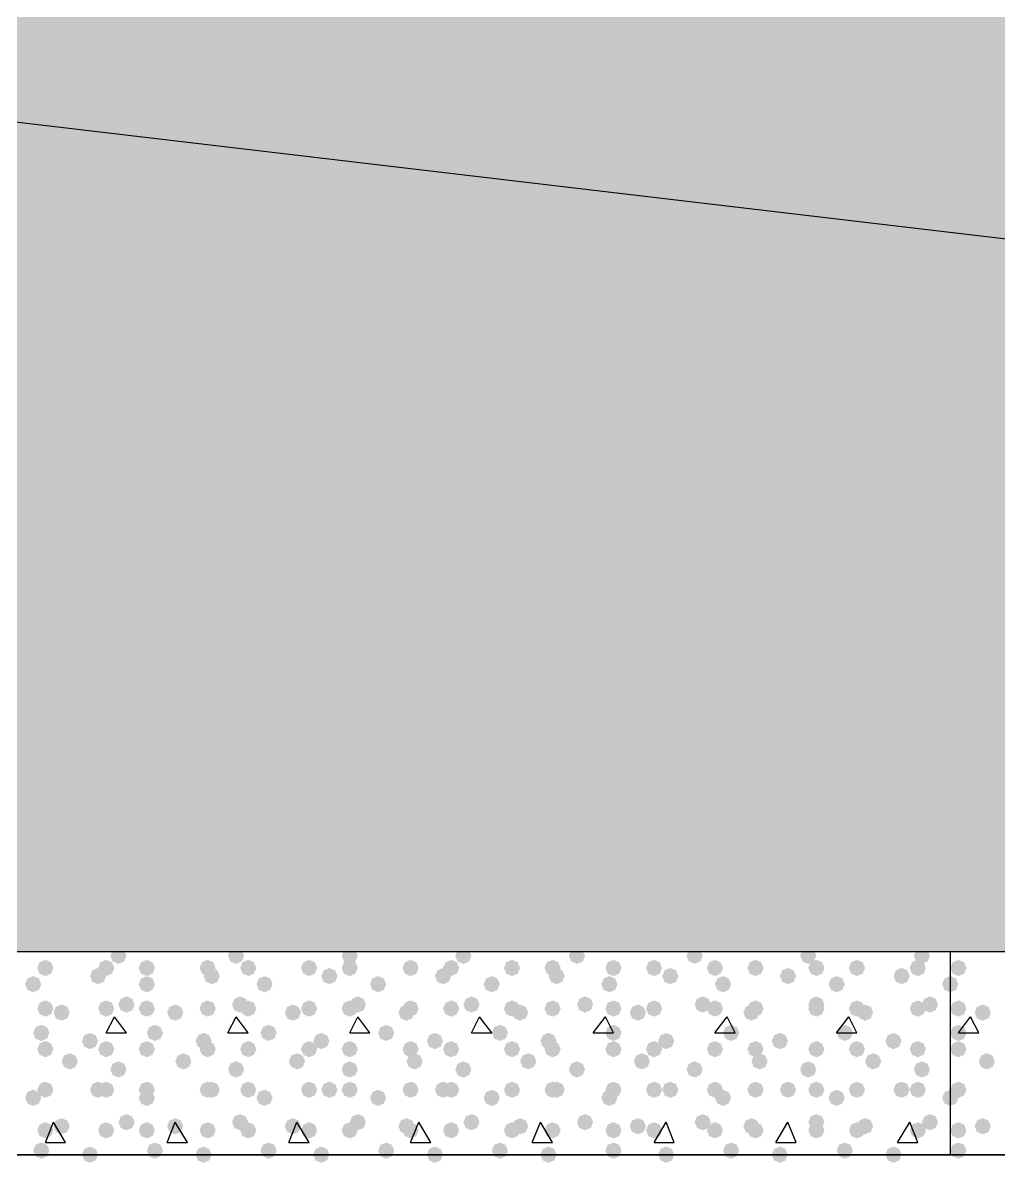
# Model space of a CAD drawing. Header units: millimetres. Extents: x 0 to 420, y 0 to 297.
# Drawn here: x 121.64 to 131.83, y 181.48 to 193.5 of the extents above; entities that cross this region are included whole.
import ezdxf

# ---------------------------------------------------------------- set-up
doc = ezdxf.new("R2010")
doc.units = ezdxf.units.MM
doc.layers.get('0').update_dxf_attribs({"linetype": 'CONTINUOUS'})

msp = doc.modelspace()

# ---------------------------------------------------------------- hatches: boundary and pattern name
at = {"true_color": 0x000008}
h = msp.add_hatch(color=0, dxfattribs=at)
h.paths.add_polyline_path([(194.902667, 202.861333), (33.528, 202.861333), (194.902667, 183.811333)], flags=0)
h.paths.add_polyline_path([(33.528, 202.861333), (194.902667, 183.811333), (33.528, 183.811333)], flags=0)
for points in [[(122.724333, 183.769), (122.699462, 183.709204), (122.639667, 183.684333), (122.579871, 183.709204), (122.555, 183.769), (122.579871, 183.828796), (122.639667, 183.853667), (122.699462, 183.828796)], [(123.952, 183.769), (123.927129, 183.709204), (123.867333, 183.684333), (123.807538, 183.709204), (123.782667, 183.769), (123.807537, 183.828796), (123.867333, 183.853667), (123.927129, 183.828796)], [(125.137333, 183.769), (125.112463, 183.709204), (125.052667, 183.684333), (124.992871, 183.709204), (124.968, 183.769), (124.992871, 183.828796), (125.052667, 183.853667), (125.112462, 183.828796)], [(126.322667, 183.769), (126.297796, 183.709204), (126.238, 183.684333), (126.178204, 183.709204), (126.153333, 183.769), (126.178204, 183.828796), (126.238, 183.853667), (126.297796, 183.828796)], [(127.508, 183.769), (127.483129, 183.709204), (127.423333, 183.684333), (127.363537, 183.709204), (127.338667, 183.769), (127.363537, 183.828796), (127.423333, 183.853667), (127.483129, 183.828796)], [(128.735667, 183.769), (128.710796, 183.709204), (128.651, 183.684333), (128.591204, 183.709204), (128.566333, 183.769), (128.591204, 183.828796), (128.651, 183.853667), (128.710796, 183.828796)], [(129.921, 183.769), (129.896129, 183.709204), (129.836333, 183.684333), (129.776537, 183.709204), (129.751667, 183.769), (129.776537, 183.828796), (129.836333, 183.853667), (129.896129, 183.828796)], [(131.106333, 183.769), (131.081462, 183.709204), (131.021667, 183.684333), (130.961871, 183.709204), (130.937, 183.769), (130.961871, 183.828796), (131.021667, 183.853667), (131.081462, 183.828796)], [(121.962333, 183.642), (121.937463, 183.582204), (121.877667, 183.557333), (121.817871, 183.582204), (121.793, 183.642), (121.817871, 183.701796), (121.877667, 183.726667), (121.937462, 183.701796)], [(122.597333, 183.642), (122.572463, 183.582204), (122.512667, 183.557333), (122.452871, 183.582204), (122.428, 183.642), (122.452871, 183.701796), (122.512667, 183.726667), (122.572462, 183.701796)], [(123.020667, 183.642), (122.995796, 183.582204), (122.936, 183.557333), (122.876204, 183.582204), (122.851333, 183.642), (122.876204, 183.701796), (122.936, 183.726667), (122.995796, 183.701796)], [(123.655667, 183.642), (123.630796, 183.582204), (123.571, 183.557333), (123.511204, 183.582204), (123.486333, 183.642), (123.511204, 183.701796), (123.571, 183.726667), (123.630796, 183.701796)], [(124.079, 183.642), (124.054129, 183.582204), (123.994333, 183.557333), (123.934538, 183.582204), (123.909667, 183.642), (123.934537, 183.701796), (123.994333, 183.726667), (124.054129, 183.701796)], [(124.714, 183.642), (124.689129, 183.582204), (124.629333, 183.557333), (124.569538, 183.582204), (124.544667, 183.642), (124.569537, 183.701796), (124.629333, 183.726667), (124.689129, 183.701796)], [(125.137333, 183.642), (125.112463, 183.582204), (125.052667, 183.557333), (124.992871, 183.582204), (124.968, 183.642), (124.992871, 183.701796), (125.052667, 183.726667), (125.112462, 183.701796)], [(125.772333, 183.642), (125.747463, 183.582204), (125.687667, 183.557333), (125.627871, 183.582204), (125.603, 183.642), (125.627871, 183.701796), (125.687667, 183.726667), (125.747462, 183.701796)], [(126.195667, 183.642), (126.170796, 183.582204), (126.111, 183.557333), (126.051204, 183.582204), (126.026333, 183.642), (126.051204, 183.701796), (126.111, 183.726667), (126.170796, 183.701796)], [(126.830667, 183.642), (126.805796, 183.582204), (126.746, 183.557333), (126.686204, 183.582204), (126.661333, 183.642), (126.686204, 183.701796), (126.746, 183.726667), (126.805796, 183.701796)], [(127.254, 183.642), (127.229129, 183.582204), (127.169333, 183.557333), (127.109538, 183.582204), (127.084667, 183.642), (127.109537, 183.701796), (127.169333, 183.726667), (127.229129, 183.701796)], [(127.889, 183.642), (127.864129, 183.582204), (127.804333, 183.557333), (127.744538, 183.582204), (127.719667, 183.642), (127.744537, 183.701796), (127.804333, 183.726667), (127.864129, 183.701796)], [(128.312333, 183.642), (128.287463, 183.582204), (128.227667, 183.557333), (128.167871, 183.582204), (128.143, 183.642), (128.167871, 183.701796), (128.227667, 183.726667), (128.287462, 183.701796)], [(128.947333, 183.642), (128.922463, 183.582204), (128.862667, 183.557333), (128.802871, 183.582204), (128.778, 183.642), (128.802871, 183.701796), (128.862667, 183.726667), (128.922462, 183.701796)], [(129.370667, 183.642), (129.345796, 183.582204), (129.286, 183.557333), (129.226204, 183.582204), (129.201333, 183.642), (129.226204, 183.701796), (129.286, 183.726667), (129.345796, 183.701796)], [(130.005667, 183.642), (129.980796, 183.582204), (129.921, 183.557333), (129.861204, 183.582204), (129.836333, 183.642), (129.861204, 183.701796), (129.921, 183.726667), (129.980796, 183.701796)], [(130.429, 183.642), (130.404129, 183.582204), (130.344333, 183.557333), (130.284538, 183.582204), (130.259667, 183.642), (130.284537, 183.701796), (130.344333, 183.726667), (130.404129, 183.701796)], [(131.064, 183.642), (131.039129, 183.582204), (130.979333, 183.557333), (130.919538, 183.582204), (130.894667, 183.642), (130.919537, 183.701796), (130.979333, 183.726667), (131.039129, 183.701796)], [(122.512667, 183.557333), (122.487796, 183.497537), (122.428, 183.472667), (122.368204, 183.497537), (122.343333, 183.557333), (122.368204, 183.617129), (122.428, 183.642), (122.487796, 183.617129)], [(123.698, 183.557333), (123.673129, 183.497537), (123.613333, 183.472667), (123.553537, 183.497537), (123.528667, 183.557333), (123.553537, 183.617129), (123.613333, 183.642), (123.673129, 183.617129)], [(124.925667, 183.557333), (124.900796, 183.497537), (124.841, 183.472667), (124.781204, 183.497537), (124.756333, 183.557333), (124.781204, 183.617129), (124.841, 183.642), (124.900796, 183.617129)], [(126.111, 183.557333), (126.086129, 183.497537), (126.026333, 183.472667), (125.966537, 183.497537), (125.941667, 183.557333), (125.966537, 183.617129), (126.026333, 183.642), (126.086129, 183.617129)], [(127.296333, 183.557333), (127.271463, 183.497537), (127.211667, 183.472667), (127.151871, 183.497537), (127.127, 183.557333), (127.151871, 183.617129), (127.211667, 183.642), (127.271462, 183.617129)], [(128.481667, 183.557333), (128.456796, 183.497537), (128.397, 183.472667), (128.337204, 183.497537), (128.312333, 183.557333), (128.337204, 183.617129), (128.397, 183.642), (128.456796, 183.617129)], [(129.709333, 183.557333), (129.684463, 183.497537), (129.624667, 183.472667), (129.564871, 183.497537), (129.54, 183.557333), (129.564871, 183.617129), (129.624667, 183.642), (129.684462, 183.617129)], [(130.894667, 183.557333), (130.869796, 183.497537), (130.81, 183.472667), (130.750204, 183.497537), (130.725333, 183.557333), (130.750204, 183.617129), (130.81, 183.642), (130.869796, 183.617129)], [(121.835333, 183.472667), (121.810463, 183.412871), (121.750667, 183.388), (121.690871, 183.412871), (121.666, 183.472667), (121.690871, 183.532462), (121.750667, 183.557333), (121.810462, 183.532463)], [(123.020667, 183.472667), (122.995796, 183.412871), (122.936, 183.388), (122.876204, 183.412871), (122.851333, 183.472667), (122.876204, 183.532462), (122.936, 183.557333), (122.995796, 183.532463)], [(124.248333, 183.472667), (124.223463, 183.412871), (124.163667, 183.388), (124.103871, 183.412871), (124.079, 183.472667), (124.103871, 183.532462), (124.163667, 183.557333), (124.223462, 183.532463)], [(125.433667, 183.472667), (125.408796, 183.412871), (125.349, 183.388), (125.289204, 183.412871), (125.264333, 183.472667), (125.289204, 183.532462), (125.349, 183.557333), (125.408796, 183.532463)], [(126.619, 183.472667), (126.594129, 183.412871), (126.534333, 183.388), (126.474538, 183.412871), (126.449667, 183.472667), (126.474537, 183.532462), (126.534333, 183.557333), (126.594129, 183.532463)], [(127.846667, 183.472667), (127.821796, 183.412871), (127.762, 183.388), (127.702204, 183.412871), (127.677333, 183.472667), (127.702204, 183.532462), (127.762, 183.557333), (127.821796, 183.532463)], [(129.032, 183.472667), (129.007129, 183.412871), (128.947333, 183.388), (128.887538, 183.412871), (128.862667, 183.472667), (128.887537, 183.532462), (128.947333, 183.557333), (129.007129, 183.532463)], [(130.217333, 183.472667), (130.192463, 183.412871), (130.132667, 183.388), (130.072871, 183.412871), (130.048, 183.472667), (130.072871, 183.532462), (130.132667, 183.557333), (130.192462, 183.532463)], [(122.809, 183.261), (122.784129, 183.201204), (122.724333, 183.176333), (122.664538, 183.201204), (122.639667, 183.261), (122.664537, 183.320796), (122.724333, 183.345667), (122.784129, 183.320796)], [(123.994333, 183.261), (123.969462, 183.201204), (123.909667, 183.176333), (123.849871, 183.201204), (123.825, 183.261), (123.849871, 183.320796), (123.909667, 183.345667), (123.969462, 183.320796)], [(125.222, 183.261), (125.197129, 183.201204), (125.137333, 183.176333), (125.077538, 183.201204), (125.052667, 183.261), (125.077537, 183.320796), (125.137333, 183.345667), (125.197129, 183.320796)], [(126.407333, 183.261), (126.382463, 183.201204), (126.322667, 183.176333), (126.262871, 183.201204), (126.238, 183.261), (126.262871, 183.320796), (126.322667, 183.345667), (126.382462, 183.320796)], [(127.592667, 183.261), (127.567796, 183.201204), (127.508, 183.176333), (127.448204, 183.201204), (127.423333, 183.261), (127.448204, 183.320796), (127.508, 183.345667), (127.567796, 183.320796)], [(128.820333, 183.261), (128.795463, 183.201204), (128.735667, 183.176333), (128.675871, 183.201204), (128.651, 183.261), (128.675871, 183.320796), (128.735667, 183.345667), (128.795462, 183.320796)], [(130.005667, 183.261), (129.980796, 183.201204), (129.921, 183.176333), (129.861204, 183.201204), (129.836333, 183.261), (129.861204, 183.320796), (129.921, 183.345667), (129.980796, 183.320796)], [(131.191, 183.261), (131.166129, 183.201204), (131.106333, 183.176333), (131.046537, 183.201204), (131.021667, 183.261), (131.046537, 183.320796), (131.106333, 183.345667), (131.166129, 183.320796)], [(121.962333, 183.218667), (121.937463, 183.158871), (121.877667, 183.134), (121.817871, 183.158871), (121.793, 183.218667), (121.817871, 183.278462), (121.877667, 183.303333), (121.937462, 183.278463)], [(122.131667, 183.176333), (122.106796, 183.116537), (122.047, 183.091667), (121.987204, 183.116537), (121.962333, 183.176333), (121.987204, 183.236129), (122.047, 183.261), (122.106796, 183.236129)], [(122.597333, 183.218667), (122.572463, 183.158871), (122.512667, 183.134), (122.452871, 183.158871), (122.428, 183.218667), (122.452871, 183.278462), (122.512667, 183.303333), (122.572462, 183.278463)], [(123.020667, 183.218667), (122.995796, 183.158871), (122.936, 183.134), (122.876204, 183.158871), (122.851333, 183.218667), (122.876204, 183.278462), (122.936, 183.303333), (122.995796, 183.278463)], [(123.317, 183.176333), (123.292129, 183.116537), (123.232333, 183.091667), (123.172538, 183.116537), (123.147667, 183.176333), (123.172537, 183.236129), (123.232333, 183.261), (123.292129, 183.236129)], [(123.655667, 183.218667), (123.630796, 183.158871), (123.571, 183.134), (123.511204, 183.158871), (123.486333, 183.218667), (123.511204, 183.278462), (123.571, 183.303333), (123.630796, 183.278463)], [(124.079, 183.218667), (124.054129, 183.158871), (123.994333, 183.134), (123.934538, 183.158871), (123.909667, 183.218667), (123.934537, 183.278462), (123.994333, 183.303333), (124.054129, 183.278463)], [(124.544667, 183.176333), (124.519796, 183.116537), (124.46, 183.091667), (124.400204, 183.116537), (124.375333, 183.176333), (124.400204, 183.236129), (124.46, 183.261), (124.519796, 183.236129)], [(124.714, 183.218667), (124.689129, 183.158871), (124.629333, 183.134), (124.569538, 183.158871), (124.544667, 183.218667), (124.569537, 183.278462), (124.629333, 183.303333), (124.689129, 183.278463)], [(125.137333, 183.218667), (125.112463, 183.158871), (125.052667, 183.134), (124.992871, 183.158871), (124.968, 183.218667), (124.992871, 183.278462), (125.052667, 183.303333), (125.112462, 183.278463)], [(125.73, 183.176333), (125.705129, 183.116537), (125.645333, 183.091667), (125.585538, 183.116537), (125.560667, 183.176333), (125.585537, 183.236129), (125.645333, 183.261), (125.705129, 183.236129)], [(125.772333, 183.218667), (125.747463, 183.158871), (125.687667, 183.134), (125.627871, 183.158871), (125.603, 183.218667), (125.627871, 183.278462), (125.687667, 183.303333), (125.747462, 183.278463)], [(126.195667, 183.218667), (126.170796, 183.158871), (126.111, 183.134), (126.051204, 183.158871), (126.026333, 183.218667), (126.051204, 183.278462), (126.111, 183.303333), (126.170796, 183.278463)], [(126.830667, 183.218667), (126.805796, 183.158871), (126.746, 183.134), (126.686204, 183.158871), (126.661333, 183.218667), (126.686204, 183.278462), (126.746, 183.303333), (126.805796, 183.278463)], [(126.915333, 183.176333), (126.890463, 183.116537), (126.830667, 183.091667), (126.770871, 183.116537), (126.746, 183.176333), (126.770871, 183.236129), (126.830667, 183.261), (126.890462, 183.236129)], [(127.254, 183.218667), (127.229129, 183.158871), (127.169333, 183.134), (127.109538, 183.158871), (127.084667, 183.218667), (127.109537, 183.278462), (127.169333, 183.303333), (127.229129, 183.278463)], [(127.889, 183.218667), (127.864129, 183.158871), (127.804333, 183.134), (127.744538, 183.158871), (127.719667, 183.218667), (127.744537, 183.278462), (127.804333, 183.303333), (127.864129, 183.278463)], [(128.143, 183.176333), (128.118129, 183.116537), (128.058333, 183.091667), (127.998538, 183.116537), (127.973667, 183.176333), (127.998537, 183.236129), (128.058333, 183.261), (128.118129, 183.236129)], [(128.312333, 183.218667), (128.287463, 183.158871), (128.227667, 183.134), (128.167871, 183.158871), (128.143, 183.218667), (128.167871, 183.278462), (128.227667, 183.303333), (128.287462, 183.278463)], [(128.947333, 183.218667), (128.922463, 183.158871), (128.862667, 183.134), (128.802871, 183.158871), (128.778, 183.218667), (128.802871, 183.278462), (128.862667, 183.303333), (128.922462, 183.278463)], [(129.328333, 183.176333), (129.303463, 183.116537), (129.243667, 183.091667), (129.183871, 183.116537), (129.159, 183.176333), (129.183871, 183.236129), (129.243667, 183.261), (129.303462, 183.236129)], [(129.370667, 183.218667), (129.345796, 183.158871), (129.286, 183.134), (129.226204, 183.158871), (129.201333, 183.218667), (129.226204, 183.278462), (129.286, 183.303333), (129.345796, 183.278463)], [(130.005667, 183.218667), (129.980796, 183.158871), (129.921, 183.134), (129.861204, 183.158871), (129.836333, 183.218667), (129.861204, 183.278462), (129.921, 183.303333), (129.980796, 183.278463)], [(130.429, 183.218667), (130.404129, 183.158871), (130.344333, 183.134), (130.284538, 183.158871), (130.259667, 183.218667), (130.284537, 183.278462), (130.344333, 183.303333), (130.404129, 183.278463)], [(130.513667, 183.176333), (130.488796, 183.116537), (130.429, 183.091667), (130.369204, 183.116537), (130.344333, 183.176333), (130.369204, 183.236129), (130.429, 183.261), (130.488796, 183.236129)], [(131.064, 183.218667), (131.039129, 183.158871), (130.979333, 183.134), (130.919538, 183.158871), (130.894667, 183.218667), (130.919537, 183.278462), (130.979333, 183.303333), (131.039129, 183.278463)], [(121.92, 182.964667), (121.895129, 182.904871), (121.835333, 182.88), (121.775538, 182.904871), (121.750667, 182.964667), (121.775537, 183.024462), (121.835333, 183.049333), (121.895129, 183.024463)], [(123.105333, 182.964667), (123.080463, 182.904871), (123.020667, 182.88), (122.960871, 182.904871), (122.936, 182.964667), (122.960871, 183.024462), (123.020667, 183.049333), (123.080462, 183.024463)], [(124.290667, 182.964667), (124.265796, 182.904871), (124.206, 182.88), (124.146204, 182.904871), (124.121333, 182.964667), (124.146204, 183.024462), (124.206, 183.049333), (124.265796, 183.024463)], [(125.518333, 182.964667), (125.493463, 182.904871), (125.433667, 182.88), (125.373871, 182.904871), (125.349, 182.964667), (125.373871, 183.024462), (125.433667, 183.049333), (125.493462, 183.024463)], [(126.703667, 182.964667), (126.678796, 182.904871), (126.619, 182.88), (126.559204, 182.904871), (126.534333, 182.964667), (126.559204, 183.024462), (126.619, 183.049333), (126.678796, 183.024463)], [(127.889, 182.964667), (127.864129, 182.904871), (127.804333, 182.88), (127.744538, 182.904871), (127.719667, 182.964667), (127.744537, 183.024462), (127.804333, 183.049333), (127.864129, 183.024463)], [(129.116667, 182.964667), (129.091796, 182.904871), (129.032, 182.88), (128.972204, 182.904871), (128.947333, 182.964667), (128.972204, 183.024462), (129.032, 183.049333), (129.091796, 183.024463)], [(130.302, 182.964667), (130.277129, 182.904871), (130.217333, 182.88), (130.157538, 182.904871), (130.132667, 182.964667), (130.157537, 183.024462), (130.217333, 183.049333), (130.277129, 183.024463)], [(121.962333, 182.795333), (121.937463, 182.735537), (121.877667, 182.710667), (121.817871, 182.735537), (121.793, 182.795333), (121.817871, 182.855129), (121.877667, 182.88), (121.937462, 182.855129)], [(122.428, 182.88), (122.403129, 182.820204), (122.343333, 182.795333), (122.283537, 182.820204), (122.258667, 182.88), (122.283537, 182.939796), (122.343333, 182.964667), (122.403129, 182.939796)], [(122.597333, 182.795333), (122.572463, 182.735537), (122.512667, 182.710667), (122.452871, 182.735537), (122.428, 182.795333), (122.452871, 182.855129), (122.512667, 182.88), (122.572462, 182.855129)], [(123.020667, 182.795333), (122.995796, 182.735537), (122.936, 182.710667), (122.876204, 182.735537), (122.851333, 182.795333), (122.876204, 182.855129), (122.936, 182.88), (122.995796, 182.855129)], [(123.613333, 182.88), (123.588463, 182.820204), (123.528667, 182.795333), (123.468871, 182.820204), (123.444, 182.88), (123.468871, 182.939796), (123.528667, 182.964667), (123.588462, 182.939796)], [(123.655667, 182.795333), (123.630796, 182.735537), (123.571, 182.710667), (123.511204, 182.735537), (123.486333, 182.795333), (123.511204, 182.855129), (123.571, 182.88), (123.630796, 182.855129)], [(124.079, 182.795333), (124.054129, 182.735537), (123.994333, 182.710667), (123.934538, 182.735537), (123.909667, 182.795333), (123.934537, 182.855129), (123.994333, 182.88), (124.054129, 182.855129)], [(124.714, 182.795333), (124.689129, 182.735537), (124.629333, 182.710667), (124.569538, 182.735537), (124.544667, 182.795333), (124.569537, 182.855129), (124.629333, 182.88), (124.689129, 182.855129)], [(124.841, 182.88), (124.816129, 182.820204), (124.756333, 182.795333), (124.696537, 182.820204), (124.671667, 182.88), (124.696537, 182.939796), (124.756333, 182.964667), (124.816129, 182.939796)], [(125.137333, 182.795333), (125.112463, 182.735537), (125.052667, 182.710667), (124.992871, 182.735537), (124.968, 182.795333), (124.992871, 182.855129), (125.052667, 182.88), (125.112462, 182.855129)], [(125.772333, 182.795333), (125.747463, 182.735537), (125.687667, 182.710667), (125.627871, 182.735537), (125.603, 182.795333), (125.627871, 182.855129), (125.687667, 182.88), (125.747462, 182.855129)], [(126.026333, 182.88), (126.001462, 182.820204), (125.941667, 182.795333), (125.881871, 182.820204), (125.857, 182.88), (125.881871, 182.939796), (125.941667, 182.964667), (126.001462, 182.939796)], [(126.195667, 182.795333), (126.170796, 182.735537), (126.111, 182.710667), (126.051204, 182.735537), (126.026333, 182.795333), (126.051204, 182.855129), (126.111, 182.88), (126.170796, 182.855129)], [(126.830667, 182.795333), (126.805796, 182.735537), (126.746, 182.710667), (126.686204, 182.735537), (126.661333, 182.795333), (126.686204, 182.855129), (126.746, 182.88), (126.805796, 182.855129)], [(127.211667, 182.88), (127.186796, 182.820204), (127.127, 182.795333), (127.067204, 182.820204), (127.042333, 182.88), (127.067204, 182.939796), (127.127, 182.964667), (127.186796, 182.939796)], [(127.254, 182.795333), (127.229129, 182.735537), (127.169333, 182.710667), (127.109538, 182.735537), (127.084667, 182.795333), (127.109537, 182.855129), (127.169333, 182.88), (127.229129, 182.855129)], [(127.889, 182.795333), (127.864129, 182.735537), (127.804333, 182.710667), (127.744538, 182.735537), (127.719667, 182.795333), (127.744537, 182.855129), (127.804333, 182.88), (127.864129, 182.855129)], [(128.312333, 182.795333), (128.287463, 182.735537), (128.227667, 182.710667), (128.167871, 182.735537), (128.143, 182.795333), (128.167871, 182.855129), (128.227667, 182.88), (128.287462, 182.855129)], [(128.439333, 182.88), (128.414462, 182.820204), (128.354667, 182.795333), (128.294871, 182.820204), (128.27, 182.88), (128.294871, 182.939796), (128.354667, 182.964667), (128.414462, 182.939796)], [(128.947333, 182.795333), (128.922463, 182.735537), (128.862667, 182.710667), (128.802871, 182.735537), (128.778, 182.795333), (128.802871, 182.855129), (128.862667, 182.88), (128.922462, 182.855129)], [(129.370667, 182.795333), (129.345796, 182.735537), (129.286, 182.710667), (129.226204, 182.735537), (129.201333, 182.795333), (129.226204, 182.855129), (129.286, 182.88), (129.345796, 182.855129)], [(129.624667, 182.88), (129.599796, 182.820204), (129.54, 182.795333), (129.480204, 182.820204), (129.455333, 182.88), (129.480204, 182.939796), (129.54, 182.964667), (129.599796, 182.939796)], [(130.005667, 182.795333), (129.980796, 182.735537), (129.921, 182.710667), (129.861204, 182.735537), (129.836333, 182.795333), (129.861204, 182.855129), (129.921, 182.88), (129.980796, 182.855129)], [(130.429, 182.795333), (130.404129, 182.735537), (130.344333, 182.710667), (130.284538, 182.735537), (130.259667, 182.795333), (130.284537, 182.855129), (130.344333, 182.88), (130.404129, 182.855129)], [(130.81, 182.88), (130.785129, 182.820204), (130.725333, 182.795333), (130.665538, 182.820204), (130.640667, 182.88), (130.665537, 182.939796), (130.725333, 182.964667), (130.785129, 182.939796)], [(131.064, 182.795333), (131.039129, 182.735537), (130.979333, 182.710667), (130.919538, 182.735537), (130.894667, 182.795333), (130.919537, 182.855129), (130.979333, 182.88), (131.039129, 182.855129)], [(122.216333, 182.668333), (122.191463, 182.608537), (122.131667, 182.583667), (122.071871, 182.608537), (122.047, 182.668333), (122.071871, 182.728129), (122.131667, 182.753), (122.191462, 182.728129)], [(123.401667, 182.668333), (123.376796, 182.608537), (123.317, 182.583667), (123.257204, 182.608537), (123.232333, 182.668333), (123.257204, 182.728129), (123.317, 182.753), (123.376796, 182.728129)], [(124.587, 182.668333), (124.562129, 182.608537), (124.502333, 182.583667), (124.442538, 182.608537), (124.417667, 182.668333), (124.442537, 182.728129), (124.502333, 182.753), (124.562129, 182.728129)], [(125.814667, 182.668333), (125.789796, 182.608537), (125.73, 182.583667), (125.670204, 182.608537), (125.645333, 182.668333), (125.670204, 182.728129), (125.73, 182.753), (125.789796, 182.728129)], [(127, 182.668333), (126.975129, 182.608537), (126.915333, 182.583667), (126.855538, 182.608537), (126.830667, 182.668333), (126.855537, 182.728129), (126.915333, 182.753), (126.975129, 182.728129)], [(128.185333, 182.668333), (128.160463, 182.608537), (128.100667, 182.583667), (128.040871, 182.608537), (128.016, 182.668333), (128.040871, 182.728129), (128.100667, 182.753), (128.160462, 182.728129)], [(129.413, 182.668333), (129.388129, 182.608537), (129.328333, 182.583667), (129.268537, 182.608537), (129.243667, 182.668333), (129.268537, 182.728129), (129.328333, 182.753), (129.388129, 182.728129)], [(130.598333, 182.668333), (130.573463, 182.608537), (130.513667, 182.583667), (130.453871, 182.608537), (130.429, 182.668333), (130.453871, 182.728129), (130.513667, 182.753), (130.573462, 182.728129)], [(122.724333, 182.583667), (122.699462, 182.523871), (122.639667, 182.499), (122.579871, 182.523871), (122.555, 182.583667), (122.579871, 182.643462), (122.639667, 182.668333), (122.699462, 182.643463)], [(123.952, 182.583667), (123.927129, 182.523871), (123.867333, 182.499), (123.807538, 182.523871), (123.782667, 182.583667), (123.807537, 182.643462), (123.867333, 182.668333), (123.927129, 182.643463)], [(125.137333, 182.583667), (125.112463, 182.523871), (125.052667, 182.499), (124.992871, 182.523871), (124.968, 182.583667), (124.992871, 182.643462), (125.052667, 182.668333), (125.112462, 182.643463)], [(126.322667, 182.583667), (126.297796, 182.523871), (126.238, 182.499), (126.178204, 182.523871), (126.153333, 182.583667), (126.178204, 182.643462), (126.238, 182.668333), (126.297796, 182.643463)], [(127.508, 182.583667), (127.483129, 182.523871), (127.423333, 182.499), (127.363537, 182.523871), (127.338667, 182.583667), (127.363537, 182.643462), (127.423333, 182.668333), (127.483129, 182.643463)], [(128.735667, 182.583667), (128.710796, 182.523871), (128.651, 182.499), (128.591204, 182.523871), (128.566333, 182.583667), (128.591204, 182.643462), (128.651, 182.668333), (128.710796, 182.643463)], [(129.921, 182.583667), (129.896129, 182.523871), (129.836333, 182.499), (129.776537, 182.523871), (129.751667, 182.583667), (129.776537, 182.643462), (129.836333, 182.668333), (129.896129, 182.643463)], [(131.106333, 182.583667), (131.081462, 182.523871), (131.021667, 182.499), (130.961871, 182.523871), (130.937, 182.583667), (130.961871, 182.643462), (131.021667, 182.668333), (131.081462, 182.643463)], [(121.962333, 182.372), (121.937463, 182.312204), (121.877667, 182.287333), (121.817871, 182.312204), (121.793, 182.372), (121.817871, 182.431796), (121.877667, 182.456667), (121.937462, 182.431796)], [(122.512667, 182.372), (122.487796, 182.312204), (122.428, 182.287333), (122.368204, 182.312204), (122.343333, 182.372), (122.368204, 182.431796), (122.428, 182.456667), (122.487796, 182.431796)], [(122.597333, 182.372), (122.572463, 182.312204), (122.512667, 182.287333), (122.452871, 182.312204), (122.428, 182.372), (122.452871, 182.431796), (122.512667, 182.456667), (122.572462, 182.431796)], [(123.020667, 182.372), (122.995796, 182.312204), (122.936, 182.287333), (122.876204, 182.312204), (122.851333, 182.372), (122.876204, 182.431796), (122.936, 182.456667), (122.995796, 182.431796)], [(123.655667, 182.372), (123.630796, 182.312204), (123.571, 182.287333), (123.511204, 182.312204), (123.486333, 182.372), (123.511204, 182.431796), (123.571, 182.456667), (123.630796, 182.431796)], [(123.698, 182.372), (123.673129, 182.312204), (123.613333, 182.287333), (123.553537, 182.312204), (123.528667, 182.372), (123.553537, 182.431796), (123.613333, 182.456667), (123.673129, 182.431796)], [(124.079, 182.372), (124.054129, 182.312204), (123.994333, 182.287333), (123.934538, 182.312204), (123.909667, 182.372), (123.934537, 182.431796), (123.994333, 182.456667), (124.054129, 182.431796)], [(124.714, 182.372), (124.689129, 182.312204), (124.629333, 182.287333), (124.569538, 182.312204), (124.544667, 182.372), (124.569537, 182.431796), (124.629333, 182.456667), (124.689129, 182.431796)], [(124.925667, 182.372), (124.900796, 182.312204), (124.841, 182.287333), (124.781204, 182.312204), (124.756333, 182.372), (124.781204, 182.431796), (124.841, 182.456667), (124.900796, 182.431796)], [(125.137333, 182.372), (125.112463, 182.312204), (125.052667, 182.287333), (124.992871, 182.312204), (124.968, 182.372), (124.992871, 182.431796), (125.052667, 182.456667), (125.112462, 182.431796)], [(125.772333, 182.372), (125.747463, 182.312204), (125.687667, 182.287333), (125.627871, 182.312204), (125.603, 182.372), (125.627871, 182.431796), (125.687667, 182.456667), (125.747462, 182.431796)], [(126.111, 182.372), (126.086129, 182.312204), (126.026333, 182.287333), (125.966537, 182.312204), (125.941667, 182.372), (125.966537, 182.431796), (126.026333, 182.456667), (126.086129, 182.431796)], [(126.195667, 182.372), (126.170796, 182.312204), (126.111, 182.287333), (126.051204, 182.312204), (126.026333, 182.372), (126.051204, 182.431796), (126.111, 182.456667), (126.170796, 182.431796)], [(126.830667, 182.372), (126.805796, 182.312204), (126.746, 182.287333), (126.686204, 182.312204), (126.661333, 182.372), (126.686204, 182.431796), (126.746, 182.456667), (126.805796, 182.431796)], [(127.254, 182.372), (127.229129, 182.312204), (127.169333, 182.287333), (127.109538, 182.312204), (127.084667, 182.372), (127.109537, 182.431796), (127.169333, 182.456667), (127.229129, 182.431796)], [(127.296333, 182.372), (127.271463, 182.312204), (127.211667, 182.287333), (127.151871, 182.312204), (127.127, 182.372), (127.151871, 182.431796), (127.211667, 182.456667), (127.271462, 182.431796)], [(127.889, 182.372), (127.864129, 182.312204), (127.804333, 182.287333), (127.744538, 182.312204), (127.719667, 182.372), (127.744537, 182.431796), (127.804333, 182.456667), (127.864129, 182.431796)], [(128.312333, 182.372), (128.287463, 182.312204), (128.227667, 182.287333), (128.167871, 182.312204), (128.143, 182.372), (128.167871, 182.431796), (128.227667, 182.456667), (128.287462, 182.431796)], [(128.481667, 182.372), (128.456796, 182.312204), (128.397, 182.287333), (128.337204, 182.312204), (128.312333, 182.372), (128.337204, 182.431796), (128.397, 182.456667), (128.456796, 182.431796)], [(128.947333, 182.372), (128.922463, 182.312204), (128.862667, 182.287333), (128.802871, 182.312204), (128.778, 182.372), (128.802871, 182.431796), (128.862667, 182.456667), (128.922462, 182.431796)], [(129.370667, 182.372), (129.345796, 182.312204), (129.286, 182.287333), (129.226204, 182.312204), (129.201333, 182.372), (129.226204, 182.431796), (129.286, 182.456667), (129.345796, 182.431796)], [(129.709333, 182.372), (129.684463, 182.312204), (129.624667, 182.287333), (129.564871, 182.312204), (129.54, 182.372), (129.564871, 182.431796), (129.624667, 182.456667), (129.684462, 182.431796)], [(130.005667, 182.372), (129.980796, 182.312204), (129.921, 182.287333), (129.861204, 182.312204), (129.836333, 182.372), (129.861204, 182.431796), (129.921, 182.456667), (129.980796, 182.431796)], [(130.429, 182.372), (130.404129, 182.312204), (130.344333, 182.287333), (130.284538, 182.312204), (130.259667, 182.372), (130.284537, 182.431796), (130.344333, 182.456667), (130.404129, 182.431796)], [(130.894667, 182.372), (130.869796, 182.312204), (130.81, 182.287333), (130.750204, 182.312204), (130.725333, 182.372), (130.750204, 182.431796), (130.81, 182.456667), (130.869796, 182.431796)], [(131.064, 182.372), (131.039129, 182.312204), (130.979333, 182.287333), (130.919538, 182.312204), (130.894667, 182.372), (130.919537, 182.431796), (130.979333, 182.456667), (131.039129, 182.431796)], [(121.835333, 182.287333), (121.810463, 182.227537), (121.750667, 182.202667), (121.690871, 182.227537), (121.666, 182.287333), (121.690871, 182.347129), (121.750667, 182.372), (121.810462, 182.347129)], [(123.020667, 182.287333), (122.995796, 182.227537), (122.936, 182.202667), (122.876204, 182.227537), (122.851333, 182.287333), (122.876204, 182.347129), (122.936, 182.372), (122.995796, 182.347129)], [(124.248333, 182.287333), (124.223463, 182.227537), (124.163667, 182.202667), (124.103871, 182.227537), (124.079, 182.287333), (124.103871, 182.347129), (124.163667, 182.372), (124.223462, 182.347129)], [(125.433667, 182.287333), (125.408796, 182.227537), (125.349, 182.202667), (125.289204, 182.227537), (125.264333, 182.287333), (125.289204, 182.347129), (125.349, 182.372), (125.408796, 182.347129)], [(126.619, 182.287333), (126.594129, 182.227537), (126.534333, 182.202667), (126.474538, 182.227537), (126.449667, 182.287333), (126.474537, 182.347129), (126.534333, 182.372), (126.594129, 182.347129)], [(127.846667, 182.287333), (127.821796, 182.227537), (127.762, 182.202667), (127.702204, 182.227537), (127.677333, 182.287333), (127.702204, 182.347129), (127.762, 182.372), (127.821796, 182.347129)], [(129.032, 182.287333), (129.007129, 182.227537), (128.947333, 182.202667), (128.887538, 182.227537), (128.862667, 182.287333), (128.887537, 182.347129), (128.947333, 182.372), (129.007129, 182.347129)], [(130.217333, 182.287333), (130.192463, 182.227537), (130.132667, 182.202667), (130.072871, 182.227537), (130.048, 182.287333), (130.072871, 182.347129), (130.132667, 182.372), (130.192462, 182.347129)], [(121.962333, 181.948667), (121.937463, 181.888871), (121.877667, 181.864), (121.817871, 181.888871), (121.793, 181.948667), (121.817871, 182.008462), (121.877667, 182.033333), (121.937462, 182.008463)], [(122.131667, 181.991), (122.106796, 181.931204), (122.047, 181.906333), (121.987204, 181.931204), (121.962333, 181.991), (121.987204, 182.050796), (122.047, 182.075667), (122.106796, 182.050796)], [(122.597333, 181.948667), (122.572463, 181.888871), (122.512667, 181.864), (122.452871, 181.888871), (122.428, 181.948667), (122.452871, 182.008462), (122.512667, 182.033333), (122.572462, 182.008463)], [(122.809, 182.033333), (122.784129, 181.973537), (122.724333, 181.948667), (122.664538, 181.973537), (122.639667, 182.033333), (122.664537, 182.093129), (122.724333, 182.118), (122.784129, 182.093129)], [(123.020667, 181.948667), (122.995796, 181.888871), (122.936, 181.864), (122.876204, 181.888871), (122.851333, 181.948667), (122.876204, 182.008462), (122.936, 182.033333), (122.995796, 182.008463)], [(123.317, 181.991), (123.292129, 181.931204), (123.232333, 181.906333), (123.172538, 181.931204), (123.147667, 181.991), (123.172537, 182.050796), (123.232333, 182.075667), (123.292129, 182.050796)], [(123.655667, 181.948667), (123.630796, 181.888871), (123.571, 181.864), (123.511204, 181.888871), (123.486333, 181.948667), (123.511204, 182.008462), (123.571, 182.033333), (123.630796, 182.008463)], [(123.994333, 182.033333), (123.969462, 181.973537), (123.909667, 181.948667), (123.849871, 181.973537), (123.825, 182.033333), (123.849871, 182.093129), (123.909667, 182.118), (123.969462, 182.093129)], [(124.079, 181.948667), (124.054129, 181.888871), (123.994333, 181.864), (123.934538, 181.888871), (123.909667, 181.948667), (123.934537, 182.008462), (123.994333, 182.033333), (124.054129, 182.008463)], [(124.544667, 181.991), (124.519796, 181.931204), (124.46, 181.906333), (124.400204, 181.931204), (124.375333, 181.991), (124.400204, 182.050796), (124.46, 182.075667), (124.519796, 182.050796)], [(124.714, 181.948667), (124.689129, 181.888871), (124.629333, 181.864), (124.569538, 181.888871), (124.544667, 181.948667), (124.569537, 182.008462), (124.629333, 182.033333), (124.689129, 182.008463)], [(125.137333, 181.948667), (125.112463, 181.888871), (125.052667, 181.864), (124.992871, 181.888871), (124.968, 181.948667), (124.992871, 182.008462), (125.052667, 182.033333), (125.112462, 182.008463)], [(125.222, 182.033333), (125.197129, 181.973537), (125.137333, 181.948667), (125.077538, 181.973537), (125.052667, 182.033333), (125.077537, 182.093129), (125.137333, 182.118), (125.197129, 182.093129)], [(125.73, 181.991), (125.705129, 181.931204), (125.645333, 181.906333), (125.585538, 181.931204), (125.560667, 181.991), (125.585537, 182.050796), (125.645333, 182.075667), (125.705129, 182.050796)], [(125.772333, 181.948667), (125.747463, 181.888871), (125.687667, 181.864), (125.627871, 181.888871), (125.603, 181.948667), (125.627871, 182.008462), (125.687667, 182.033333), (125.747462, 182.008463)], [(126.195667, 181.948667), (126.170796, 181.888871), (126.111, 181.864), (126.051204, 181.888871), (126.026333, 181.948667), (126.051204, 182.008462), (126.111, 182.033333), (126.170796, 182.008463)], [(126.407333, 182.033333), (126.382463, 181.973537), (126.322667, 181.948667), (126.262871, 181.973537), (126.238, 182.033333), (126.262871, 182.093129), (126.322667, 182.118), (126.382462, 182.093129)], [(126.830667, 181.948667), (126.805796, 181.888871), (126.746, 181.864), (126.686204, 181.888871), (126.661333, 181.948667), (126.686204, 182.008462), (126.746, 182.033333), (126.805796, 182.008463)], [(126.915333, 181.991), (126.890463, 181.931204), (126.830667, 181.906333), (126.770871, 181.931204), (126.746, 181.991), (126.770871, 182.050796), (126.830667, 182.075667), (126.890462, 182.050796)], [(127.254, 181.948667), (127.229129, 181.888871), (127.169333, 181.864), (127.109538, 181.888871), (127.084667, 181.948667), (127.109537, 182.008462), (127.169333, 182.033333), (127.229129, 182.008463)], [(127.592667, 182.033333), (127.567796, 181.973537), (127.508, 181.948667), (127.448204, 181.973537), (127.423333, 182.033333), (127.448204, 182.093129), (127.508, 182.118), (127.567796, 182.093129)], [(127.889, 181.948667), (127.864129, 181.888871), (127.804333, 181.864), (127.744538, 181.888871), (127.719667, 181.948667), (127.744537, 182.008462), (127.804333, 182.033333), (127.864129, 182.008463)], [(128.143, 181.991), (128.118129, 181.931204), (128.058333, 181.906333), (127.998538, 181.931204), (127.973667, 181.991), (127.998537, 182.050796), (128.058333, 182.075667), (128.118129, 182.050796)], [(128.312333, 181.948667), (128.287463, 181.888871), (128.227667, 181.864), (128.167871, 181.888871), (128.143, 181.948667), (128.167871, 182.008462), (128.227667, 182.033333), (128.287462, 182.008463)], [(128.820333, 182.033333), (128.795463, 181.973537), (128.735667, 181.948667), (128.675871, 181.973537), (128.651, 182.033333), (128.675871, 182.093129), (128.735667, 182.118), (128.795462, 182.093129)], [(128.947333, 181.948667), (128.922463, 181.888871), (128.862667, 181.864), (128.802871, 181.888871), (128.778, 181.948667), (128.802871, 182.008462), (128.862667, 182.033333), (128.922462, 182.008463)], [(129.328333, 181.991), (129.303463, 181.931204), (129.243667, 181.906333), (129.183871, 181.931204), (129.159, 181.991), (129.183871, 182.050796), (129.243667, 182.075667), (129.303462, 182.050796)], [(129.370667, 181.948667), (129.345796, 181.888871), (129.286, 181.864), (129.226204, 181.888871), (129.201333, 181.948667), (129.226204, 182.008462), (129.286, 182.033333), (129.345796, 182.008463)], [(130.005667, 182.033333), (129.980796, 181.973537), (129.921, 181.948667), (129.861204, 181.973537), (129.836333, 182.033333), (129.861204, 182.093129), (129.921, 182.118), (129.980796, 182.093129)], [(130.005667, 181.948667), (129.980796, 181.888871), (129.921, 181.864), (129.861204, 181.888871), (129.836333, 181.948667), (129.861204, 182.008462), (129.921, 182.033333), (129.980796, 182.008463)], [(130.429, 181.948667), (130.404129, 181.888871), (130.344333, 181.864), (130.284538, 181.888871), (130.259667, 181.948667), (130.284537, 182.008462), (130.344333, 182.033333), (130.404129, 182.008463)], [(130.513667, 181.991), (130.488796, 181.931204), (130.429, 181.906333), (130.369204, 181.931204), (130.344333, 181.991), (130.369204, 182.050796), (130.429, 182.075667), (130.488796, 182.050796)], [(131.064, 181.948667), (131.039129, 181.888871), (130.979333, 181.864), (130.919538, 181.888871), (130.894667, 181.948667), (130.919537, 182.008462), (130.979333, 182.033333), (131.039129, 182.008463)], [(131.191, 182.033333), (131.166129, 181.973537), (131.106333, 181.948667), (131.046537, 181.973537), (131.021667, 182.033333), (131.046537, 182.093129), (131.106333, 182.118), (131.166129, 182.093129)], [(121.92, 181.737), (121.895129, 181.677204), (121.835333, 181.652333), (121.775538, 181.677204), (121.750667, 181.737), (121.775537, 181.796796), (121.835333, 181.821667), (121.895129, 181.796796)], [(123.105333, 181.737), (123.080463, 181.677204), (123.020667, 181.652333), (122.960871, 181.677204), (122.936, 181.737), (122.960871, 181.796796), (123.020667, 181.821667), (123.080462, 181.796796)], [(124.290667, 181.737), (124.265796, 181.677204), (124.206, 181.652333), (124.146204, 181.677204), (124.121333, 181.737), (124.146204, 181.796796), (124.206, 181.821667), (124.265796, 181.796796)], [(125.518333, 181.737), (125.493463, 181.677204), (125.433667, 181.652333), (125.373871, 181.677204), (125.349, 181.737), (125.373871, 181.796796), (125.433667, 181.821667), (125.493462, 181.796796)], [(126.703667, 181.737), (126.678796, 181.677204), (126.619, 181.652333), (126.559204, 181.677204), (126.534333, 181.737), (126.559204, 181.796796), (126.619, 181.821667), (126.678796, 181.796796)], [(127.889, 181.737), (127.864129, 181.677204), (127.804333, 181.652333), (127.744538, 181.677204), (127.719667, 181.737), (127.744537, 181.796796), (127.804333, 181.821667), (127.864129, 181.796796)], [(129.116667, 181.737), (129.091796, 181.677204), (129.032, 181.652333), (128.972204, 181.677204), (128.947333, 181.737), (128.972204, 181.796796), (129.032, 181.821667), (129.091796, 181.796796)], [(130.302, 181.737), (130.277129, 181.677204), (130.217333, 181.652333), (130.157538, 181.677204), (130.132667, 181.737), (130.157537, 181.796796), (130.217333, 181.821667), (130.277129, 181.796796)], [(122.428, 181.694667), (122.403129, 181.634871), (122.343333, 181.61), (122.283537, 181.634871), (122.258667, 181.694667), (122.283537, 181.754462), (122.343333, 181.779333), (122.403129, 181.754463)], [(123.613333, 181.694667), (123.588463, 181.634871), (123.528667, 181.61), (123.468871, 181.634871), (123.444, 181.694667), (123.468871, 181.754462), (123.528667, 181.779333), (123.588462, 181.754463)], [(124.841, 181.694667), (124.816129, 181.634871), (124.756333, 181.61), (124.696537, 181.634871), (124.671667, 181.694667), (124.696537, 181.754462), (124.756333, 181.779333), (124.816129, 181.754463)], [(126.026333, 181.694667), (126.001462, 181.634871), (125.941667, 181.61), (125.881871, 181.634871), (125.857, 181.694667), (125.881871, 181.754462), (125.941667, 181.779333), (126.001462, 181.754463)], [(127.211667, 181.694667), (127.186796, 181.634871), (127.127, 181.61), (127.067204, 181.634871), (127.042333, 181.694667), (127.067204, 181.754462), (127.127, 181.779333), (127.186796, 181.754463)], [(128.439333, 181.694667), (128.414462, 181.634871), (128.354667, 181.61), (128.294871, 181.634871), (128.27, 181.694667), (128.294871, 181.754462), (128.354667, 181.779333), (128.414462, 181.754463)], [(129.624667, 181.694667), (129.599796, 181.634871), (129.54, 181.61), (129.480204, 181.634871), (129.455333, 181.694667), (129.480204, 181.754462), (129.54, 181.779333), (129.599796, 181.754463)], [(130.81, 181.694667), (130.785129, 181.634871), (130.725333, 181.61), (130.665538, 181.634871), (130.640667, 181.694667), (130.665537, 181.754462), (130.725333, 181.779333), (130.785129, 181.754463)]]:
    msp.add_hatch(color=0, dxfattribs=at).paths.add_polyline_path(points, flags=0)
at = {"true_color": 0x000007}
for points in [[(131.487333, 183.642), (131.462463, 183.582204), (131.402667, 183.557333), (131.342871, 183.582204), (131.318, 183.642), (131.342871, 183.701796), (131.402667, 183.726667), (131.462462, 183.701796)], [(131.402667, 183.472667), (131.377796, 183.412871), (131.318, 183.388), (131.258204, 183.412871), (131.233333, 183.472667), (131.258204, 183.532462), (131.318, 183.557333), (131.377796, 183.532463)], [(131.487333, 183.218667), (131.462463, 183.158871), (131.402667, 183.134), (131.342871, 183.158871), (131.318, 183.218667), (131.342871, 183.278462), (131.402667, 183.303333), (131.462462, 183.278463)], [(131.741333, 183.176333), (131.716463, 183.116537), (131.656667, 183.091667), (131.596871, 183.116537), (131.572, 183.176333), (131.596871, 183.236129), (131.656667, 183.261), (131.716462, 183.236129)], [(131.487333, 182.964667), (131.462463, 182.904871), (131.402667, 182.88), (131.342871, 182.904871), (131.318, 182.964667), (131.342871, 183.024462), (131.402667, 183.049333), (131.462462, 183.024463)], [(131.487333, 182.795333), (131.462463, 182.735537), (131.402667, 182.710667), (131.342871, 182.735537), (131.318, 182.795333), (131.342871, 182.855129), (131.402667, 182.88), (131.462462, 182.855129)], [(131.783667, 182.668333), (131.758796, 182.608537), (131.699, 182.583667), (131.639204, 182.608537), (131.614333, 182.668333), (131.639204, 182.728129), (131.699, 182.753), (131.758796, 182.728129)], [(131.487333, 182.372), (131.462463, 182.312204), (131.402667, 182.287333), (131.342871, 182.312204), (131.318, 182.372), (131.342871, 182.431796), (131.402667, 182.456667), (131.462462, 182.431796)], [(131.402667, 182.287333), (131.377796, 182.227537), (131.318, 182.202667), (131.258204, 182.227537), (131.233333, 182.287333), (131.258204, 182.347129), (131.318, 182.372), (131.377796, 182.347129)], [(131.487333, 181.948667), (131.462463, 181.888871), (131.402667, 181.864), (131.342871, 181.888871), (131.318, 181.948667), (131.342871, 182.008462), (131.402667, 182.033333), (131.462462, 182.008463)], [(131.741333, 181.991), (131.716463, 181.931204), (131.656667, 181.906333), (131.596871, 181.931204), (131.572, 181.991), (131.596871, 182.050796), (131.656667, 182.075667), (131.716462, 182.050796)], [(131.487333, 181.737), (131.462463, 181.677204), (131.402667, 181.652333), (131.342871, 181.677204), (131.318, 181.737), (131.342871, 181.796796), (131.402667, 181.821667), (131.462462, 181.796796)]]:
    msp.add_hatch(color=0, dxfattribs=at).paths.add_polyline_path(points, flags=0)

# ---------------------------------------------------------------- linework, layer by layer
at = {"color": 0, "true_color": 0x000007}
for points in [[(32.469667, 183.811333), (32.469667, 160.485667), (380.661333, 160.485667), (380.661333, 183.811333), (218.228333, 183.811333), (218.228333, 204.978), (194.902667, 204.978), (194.902667, 183.811333)], [(32.469667, 183.811333), (32.469667, 160.485667), (380.661333, 160.485667), (380.661333, 183.811333), (218.228333, 183.811333), (218.228333, 204.978), (194.902667, 204.978), (194.902667, 183.811333)], [(131.318, 183.811333), (131.318, 181.694667), (133.434667, 181.694667), (133.434667, 183.811333)]]:
    msp.add_lwpolyline(points, close=True, dxfattribs=at)
at = {"color": 0, "true_color": 0x000008}
for points in [[(194.902667, 202.861333), (33.528, 202.861333), (194.902667, 183.811333)], [(33.528, 202.861333), (194.902667, 183.811333), (33.528, 183.811333)]]:
    msp.add_lwpolyline(points, close=True, dxfattribs=at)
at = {"color": 0, "true_color": 0x0000fd}
msp.add_lwpolyline([(34.586333, 162.602333), (378.544667, 162.602333), (378.544667, 181.694667), (216.111667, 181.694667), (216.111667, 202.861333), (197.019333, 202.861333), (197.019333, 181.694667), (34.586333, 181.694667)], close=True, dxfattribs=at)
at = {"color": 0, "true_color": 0x000007}
for points in [[(131.318, 183.811333), (112.268, 183.811333)], [(131.402667, 182.964667), (131.529667, 183.134)], [(131.614333, 182.964667), (131.529667, 183.134)], [(131.402667, 182.964667), (131.614333, 182.964667)], [(112.268, 181.694667), (131.318, 181.694667)]]:
    msp.add_lwpolyline(points, dxfattribs=at)
at = {"color": 0, "true_color": 0x000008}
for points in [[(122.512667, 182.964667), (122.597333, 183.134)], [(122.724333, 182.964667), (122.597333, 183.134)], [(123.782667, 182.964667), (123.867333, 183.134)], [(123.994333, 182.964667), (123.867333, 183.134)], [(125.052667, 182.964667), (125.137333, 183.134)], [(125.264333, 182.964667), (125.137333, 183.134)], [(126.322667, 182.964667), (126.407333, 183.134)], [(126.534333, 182.964667), (126.407333, 183.134)], [(127.592667, 182.964667), (127.719667, 183.134)], [(127.804333, 182.964667), (127.719667, 183.134)], [(128.862667, 182.964667), (128.989667, 183.134)], [(129.074333, 182.964667), (128.989667, 183.134)], [(130.132667, 182.964667), (130.259667, 183.134)], [(130.344333, 182.964667), (130.259667, 183.134)], [(122.512667, 182.964667), (122.724333, 182.964667)], [(123.782667, 182.964667), (123.994333, 182.964667)], [(125.052667, 182.964667), (125.264333, 182.964667)], [(126.322667, 182.964667), (126.534333, 182.964667)], [(127.592667, 182.964667), (127.804333, 182.964667)], [(128.862667, 182.964667), (129.074333, 182.964667)], [(130.132667, 182.964667), (130.344333, 182.964667)], [(121.877667, 181.821667), (121.962333, 182.033333)], [(122.089333, 181.821667), (121.962333, 182.033333)], [(123.147667, 181.821667), (123.232333, 182.033333)], [(123.359333, 181.821667), (123.232333, 182.033333)], [(124.417667, 181.821667), (124.502333, 182.033333)], [(124.629333, 181.821667), (124.502333, 182.033333)], [(125.687667, 181.821667), (125.772333, 182.033333)], [(125.899333, 181.821667), (125.772333, 182.033333)], [(126.957667, 181.821667), (127.042333, 182.033333)], [(127.169333, 181.821667), (127.042333, 182.033333)], [(128.227667, 181.821667), (128.354667, 182.033333)], [(128.439333, 181.821667), (128.354667, 182.033333)], [(129.497667, 181.821667), (129.624667, 182.033333)], [(129.709333, 181.821667), (129.624667, 182.033333)], [(130.767667, 181.821667), (130.894667, 182.033333)], [(130.979333, 181.821667), (130.894667, 182.033333)], [(121.877667, 181.821667), (122.089333, 181.821667)], [(123.147667, 181.821667), (123.359333, 181.821667)], [(124.417667, 181.821667), (124.629333, 181.821667)], [(125.687667, 181.821667), (125.899333, 181.821667)], [(126.957667, 181.821667), (127.169333, 181.821667)], [(128.227667, 181.821667), (128.439333, 181.821667)], [(129.497667, 181.821667), (129.709333, 181.821667)], [(130.767667, 181.821667), (130.979333, 181.821667)]]:
    msp.add_lwpolyline(points, dxfattribs=at)

doc.saveas('drawing.dxf')
